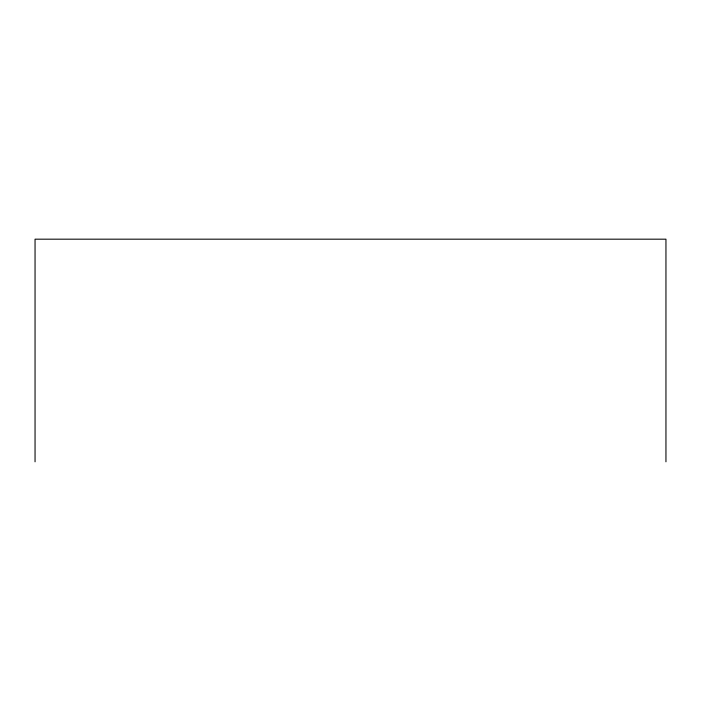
<?xml version="1.0" encoding="UTF-8"?>
<svg xmlns="http://www.w3.org/2000/svg" width="701" height="701" viewBox="0 0 701 701"><rect width="100%" height="100%" fill="white"/><g stroke="black" fill="none" stroke-linecap="round" stroke-linejoin="round"><path stroke-width="1.05" d="M665.95 461.819L665.95 239.181L35.05 239.181L35.05 461.819"/></g></svg>
